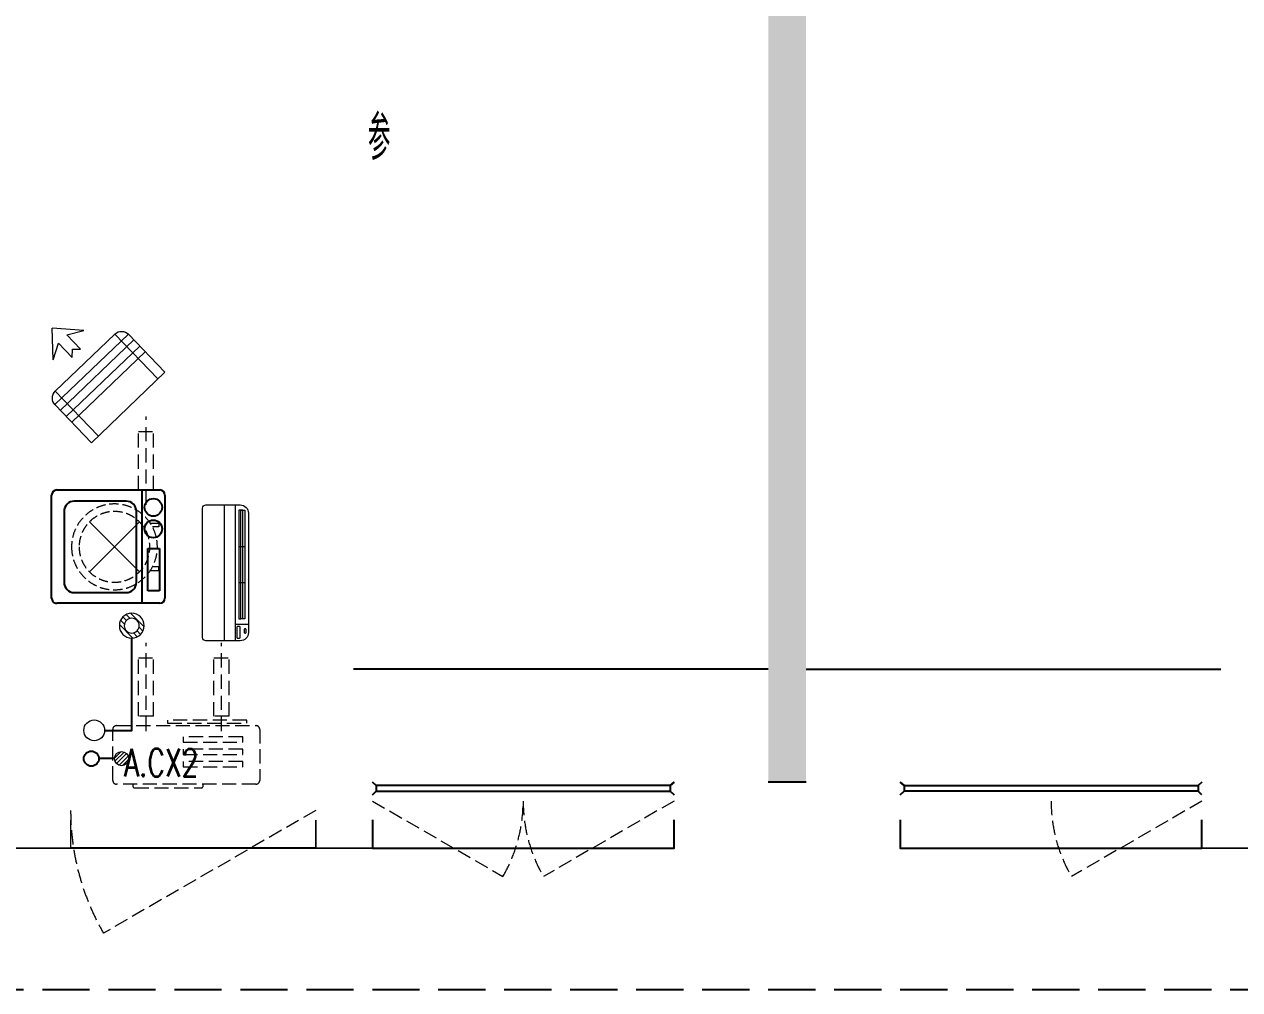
# Model space of a CAD drawing. Extents: x 3443499 to 7125205, y -1700016 to -264854.
# Drawn here: x 3556763 to 3563209, y -1020829 to -1015710 of the extents above; entities that cross this region are included whole.
import ezdxf

# ---------------------------------------------------------------- set-up
doc = ezdxf.new("R2010")
doc.units = 0
doc.header["$LTSCALE"] = 1000
doc.header["$MEASUREMENT"] = 0
for name, pattern in [('$1$DASH', [0.35, 0.25, -0.1]), ('DASH', [0.35, 0.25, -0.1]), ('HIDDEN', [0.375, 0.25, -0.125])]:
    doc.linetypes.add(name, pattern=pattern)
doc.layers.get('0').update_dxf_attribs({"linetype": 'CONTINUOUS'})
for name, color, linetype in [('!校对', 2, 'CONTINUOUS'), ('3-栏杆1', 252, 'CONTINUOUS'), ('3.5方案汇报，与郭总、侯月琴确定户型_t8$0$2020.03.04 -1安徽标准化洋房户型(UA）_t8_t8$0$看线', 154, 'CONTINUOUS'), ('LVTRY', 252, 'CONTINUOUS'), ('VPIPE-凝结', 150, 'CONTINUOUS'), ('保温', 6, 'CONTINUOUS'), ('卫生间', 6, 'CONTINUOUS'), ('看线', 185, 'CONTINUOUS')]:
    doc.layers.add(name, color=color, linetype=linetype)
for name, color, linetype, lineweight in [('EQUIP_地漏', 7, 'CONTINUOUS', 18), ('PUB_TEXT', 7, 'CONTINUOUS', 20), ('VPIPE-废水', 31, 'TG_F', 18), ('WINDOW', 146, 'CONTINUOUS', 20), ('平面-空调室内机', 176, 'CONTINUOUS', 9), ('平面-空调预留孔', 252, 'CONTINUOUS', 15), ('粉刷', 251, 'CONTINUOUS', 9)]:
    doc.layers.add(name, color=color, linetype=linetype, lineweight=lineweight)
doc.styles.add('_TCH_DIM', font='SIMPLEX', dxfattribs={"bigfont": 'GBCBIG'})
doc.styles.add('TG_LINETYPE', font='SIMPLEX', dxfattribs={"width": 0.8, "height": 3, "bigfont": 'HZTXT'})
doc.linetypes.add('TG_F', pattern='A,2,-0.3,["F",TG_LINETYPE,S=0.1,R=0,X=-0.23,Y=-0.15],0', length=2.3)

# ---------------------------------------------------------------- blocks, each defined once
blk = doc.blocks.new('RECTANG')
for p, q in [((1, 1), (0, 1)), ((0, 1), (0, 0)), ((1, 0), (1, 1)), ((0, 0), (1, 0))]:
    blk.add_line(p, q)
blk = doc.blocks.new('洗衣机')
at = {"layer": 'LVTRY'}
for p, q in [((3791567.4, 243472.1), (3791021, 243472.1)), ((3791116.5, 243472.1), (3791116.5, 242871.5)), ((3790993.7, 243444.5), (3790993.7, 242899.1)), ((3791199, 243412.7), (3791474.9, 243412.7)), ((3791594.6, 242899.1), (3791594.6, 243444.5)), ((3791145.1, 242982.5), (3791145.1, 243358)), ((3791528.8, 243358), (3791528.8, 242982.5)), ((3791474.9, 242927.8), (3791199, 242927.8)), ((3791021, 242871.5), (3791567.4, 242871.5))]:
    blk.add_line(p, q, dxfattribs=at)
at = {"layer": 'LVTRY', "extrusion": (0, 0, -1)}
for centre, major_axis, start_param, end_param in [((3791021, 243444.5), (0, 27.6), -1.570796, 0), ((3791567.4, 243444.5), (0, 27.6), 0, 1.570796), ((3791055.1, 243379.8), (0, 46.9), 3.141593, 9.424778), ((3791199, 243358), (0, 54.7), 4.712389, 6.283185), ((3791474.9, 243358), (0, 54.7), 0, 1.570796), ((3791055.1, 243265.7), (0, 46.9), 3.141593, 9.424778), ((3791199, 242982.5), (0, 54.7), 3.141593, 4.712389), ((3791474.9, 242982.5), (0, 54.7), 1.570796, 3.141593), ((3791021, 242899.1), (0, 27.6), 3.141593, 4.712389), ((3791567.4, 242899.1), (0, 27.6), 1.570796, 3.141593)]:
    blk.add_ellipse(centre, major_axis=major_axis, ratio=0.986385, start_param=start_param, end_param=end_param, dxfattribs=at)
at = {"layer": 'LVTRY', "xscale": 63.25620569481588, "yscale": 224.5369532744355, "zscale": 64.12934308941763, "rotation": 180}
blk.add_blockref('RECTANG', (3791085.2, 243162.4), dxfattribs=at)
blk = doc.blocks.new('$TwtSys$00000543')
at = {"color": 252}
for p, q in [((-93.6, -8.5), (8.5, 93.6)), ((-8.5, -93.6), (93.6, 8.5)), ((12.5, 55), (41.7, 84.2)), ((39.9, 39.9), (66.5, 66.5)), ((55, 12.5), (84.2, 41.7)), ((-84.2, -41.7), (-55, -12.5)), ((-66.5, -66.5), (-39.9, -39.9)), ((-41.7, -84.2), (-12.5, -55))]:
    blk.add_line(p, q, dxfattribs=at)
for radius in [94, 56.4]:
    blk.add_circle((0, 0), radius, dxfattribs=at)
blk = doc.blocks.new('dnfhfn')
at = {"color": 252, "linetype": '$1$DASH', "ltscale": 0.2}
for p, q in [((101.9, 462.7, 0), (121.9, 462.7, 0)), ((101.9, 417.2, 0), (101.9, 462.7, 0)), ((121.9, 462.7, 0), (121.9, 429, 0)), ((353.1, 462.7, 0), (333.1, 462.7, 0)), ((333.1, 462.7, 0), (333.1, 429, 0)), ((353.1, 417.2, 0), (353.1, 462.7, 0))]:
    blk.add_line(p, q, dxfattribs=at)
at = {"color": 252, "linetype": '$1$DASH', "ltscale": 0.2, "elevation": 0}
for points in [[(94.9, 360.1), (94.9, 360.1), (360.1, 94.9), (360.1, 94.9)], [(360.1, 360.1), (94.9, 94.9), (94.9, 94.9), (360.1, 360.1)]]:
    blk.add_lwpolyline(points, close=True, dxfattribs=at)
at = {"color": 252, "linetype": '$1$DASH', "ltscale": 0.2}
for radius in [227.5, 187.5]:
    blk.add_circle((227.5, 227.5, 0), radius, dxfattribs=at)
blk = doc.blocks.new('$TwtSys$00000141')
at = {"color": 1}
for p, q in [((-47.1, 3.8), (-5, 45.9)), ((-47.1, 3.8), (-5, 45.9)), ((-43.6, -17.5), (17.5, 43.6)), ((-43.6, -17.5), (17.5, 43.6)), ((-33.2, -33.2), (33.2, 33.2)), ((-33.2, -33.2), (33.2, 33.2)), ((-16.2, -43.5), (43.8, 16.4)), ((-16.2, -43.5), (43.8, 16.4)), ((5.7, -46.1), (46.1, -5.7)), ((5.7, -46.1), (46.1, -5.7))]:
    blk.add_line(p, q, dxfattribs=at)
blk.add_circle((0, 0), 47, dxfattribs=at)
blk.add_circle((0, 0), 47, dxfattribs=at)
blk = doc.blocks.new('fergve')
at = {"layer": '平面-空调预留孔', "color": 8, "linetype": 'DASH', "ltscale": 0.3}
for p, q in [((119062.7, 54987.6), (119062.7, 54977.6)), ((119435.6, 54977.6), (119435.6, 54987.6)), ((119072.7, 54967.6), (119425.6, 54967.6))]:
    blk.add_line(p, q, dxfattribs=at)
for points in [[(119666.7, 55326.8), (119246.8, 55326.8), (119246.8, 55311.6), (119666.7, 55311.6)], [(119645.5, 55239.2), (119330, 55239.2), (119330, 55210.2), (119645.5, 55210.2)], [(119645.5, 55173.4), (119330, 55173.4), (119330, 55144.4), (119645.5, 55144.4)], [(119645.5, 55107.6), (119330, 55107.6), (119330, 55078.6), (119645.5, 55078.6)]]:
    blk.add_lwpolyline(points, close=True, dxfattribs=at)
blk.add_lwpolyline([(119715.9, 54987.6), (118975.9, 54987.6, -0.414214), (118955.9, 55007.6), (118955.9, 55277.6, -0.414214), (118975.9, 55297.6), (119715.9, 55297.6, -0.414214), (119735.9, 55277.6), (119735.9, 55007.6, -0.414214)], format="xyb", close=True, dxfattribs=at)
for centre, start, end in [((119072.7, 54977.6), 180, 270), ((119425.6, 54977.6), 270, 0)]:
    blk.add_arc(centre, 10, start, end, dxfattribs=at)
at = {"layer": '平面-空调预留孔', "color": 8, "linetype": 'DASH', "ltscale": 0.3, "style": '_TCH_DIM', "width": 0.705882}
blk.add_text('A.CX2', height=146.88, dxfattribs=at).set_placement((119015.3, 55027.3))
blk = doc.blocks.new('dasdasf1sa2f31as32f')
at = {"color": 8}
for p, q in [((-116, 585.6), (43.3, 640.5)), ((-22.8, 585.5), (-116, 585.6)), ((-22.8, 585.5), (-73.4, 493.2)), ((82.7, 476.6), (43.3, 640.5)), ((-269.8, 524.3), (-427.7, 236.5)), ((-269.8, 524.3), (113.7, 314)), ((32.4, 555.1), (-18.1, 462.9)), ((82.7, 476.6), (32.4, 555.1)), ((-473.5, 259.7), (-339.5, 504)), ((114.7, 208.4), (-359.1, 468.2)), ((134.6, 245.5), (-338.8, 505.1)), ((-31.3, 504.4), (-73.4, 493.2)), ((-18.1, 462.9), (-31.3, 504.4)), ((72.3, 131.9), (-401.1, 391.6)), ((92.6, 168.8), (-380.9, 428.5)), ((0, 0), (-473.5, 259.7)), ((113.7, 314), (-44.2, 26.2)), ((134, 244.4), (0, 0))]:
    blk.add_line(p, q, dxfattribs=at)
for centre, start, end in [((-294.5, 479.4), 61.25933, 151.25933), ((89, 269), 331.25933, 61.25933)]:
    blk.add_arc(centre, 51.3, start, end, dxfattribs=at)
blk = doc.blocks.new('dongkong')
at = {"layer": '平面-空调预留孔', "color": 8, "linetype": 'HIDDEN', "ltscale": 0.3}
for p, q in [((-603796, 210899.9), (-603796, 210431.5)), ((-603836, 210821), (-603836, 210510.8)), ((-603836, 210821), (-603756, 210821)), ((-603756, 210821), (-603756, 210510.8))]:
    blk.add_line(p, q, dxfattribs=at)
blk.add_lwpolyline([(-603756, 210510.8), (-603836, 210510.8)], dxfattribs=at)
blk = doc.blocks.new('A$C001338C2')
at = {"color": 8}
for p, q in [((0, 248.6), (0, 22)), ((845, 303.6), (55, 303.6)), ((109.1, 214.8), (109.1, 303.6)), ((900, 22), (900, 248.6)), ((22, 0), (878, 0))]:
    blk.add_line(p, q, dxfattribs=at)
at = {"color": 8, "lineweight": 5}
for p, q in [((864.6, 278.7), (144.5, 278.7)), ((144.5, 278.7), (144.5, 265.8)), ((387, 278.7), (144.5, 278.7)), ((144.5, 278.7), (144.5, 252.9)), ((144.5, 265.8), (864.6, 265.8)), ((144.5, 239.9), (144.5, 252.9)), ((144.5, 252.9), (864.6, 252.9)), ((387, 239.9), (387, 278.7)), ((864.6, 278.7), (622, 278.7)), ((622, 278.7), (622, 239.9)), ((864.6, 252.9), (864.6, 278.7)), ((864.6, 265.8), (864.6, 239.9)), ((900, 214.8), (0, 214.8)), ((864.6, 239.9), (144.5, 239.9)), ((622, 239.9), (387, 239.9)), ((900, 143.2), (0, 143.2))]:
    blk.add_line(p, q, dxfattribs=at)
at = {"color": 8}
for points in [[(89.2, 226.4), (22.2, 226.4, -0.414214), (16.7, 231.9), (16.7, 243.1, -0.414214), (22.2, 248.6), (89.2, 248.6, -0.414214), (94.7, 243.1), (94.7, 231.9, -0.414214)], [(73.1, 275), (56.8, 275, -0.414214), (51.3, 280.5), (51.3, 283.4, -0.414214), (56.8, 288.9), (73.1, 288.9, -0.414214), (78.6, 283.4), (78.6, 280.5, -0.414214)]]:
    blk.add_lwpolyline(points, format="xyb", close=True, dxfattribs=at)
for centre, radius, start, end in [((55, 248.6), 55, 90, 180), ((845, 248.6), 55, 360, 90), ((22, 22), 22, 180, 270), ((878, 22), 22, 270, 360)]:
    blk.add_arc(centre, radius, start, end, dxfattribs=at)
blk = doc.blocks.new('A$C263B1184')
at = {"layer": '保温', "linetype": 'Continuous', "ltscale": 10}
h = blk.add_hatch(dxfattribs=at)
h.set_pattern_fill('HEX', color=251, scale=10, angle=90, style=0)
h.set_pattern_definition([(90, (-503782.47, -516048.461), (-16.49778, 1e-15), [9.525, -19.05]), (210, (-503782.47, -516048.461), (8.24889, -14.2874966), [9.525, -19.05]), (150, (-503782.47, -516038.936), (-8.24889, -14.2874966), [9.525, -19.05])])
h.paths.add_polyline_path([(0.1, 0), (200.1, 0), (200.1, 4100), (0.1, 4100)])
at = {"layer": '保温', "color": 251, "linetype": 'ByBlock', "ltscale": 10}
blk.add_line((0, 0), (200, 0), dxfattribs=at)
blk = doc.blocks.new('HFGHFHF')
at = {"layer": '卫生间', "color": 252, "linetype": 'DASH'}
blk.add_lwpolyline([(282616.8, 689157.2), (280916.6, 689157.2), (280916.6, 684657.2), (280916.6, 684657.2), (280916.6, 684357.2), (272916.6, 684357.2), (272916.6, 683357.2), (271116.6, 683357.2), (271116.6, 673357.2), (273766.6, 673357.2), (273766.6, 672157.2), (297866.6, 672157.2), (297866.6, 673357.2), (299516.6, 673357.2)], dxfattribs=at)
blk = doc.blocks.new('A$C74FB3979')
at = {"color": 252, "const_width": 8}
for points in [[(36999.8, -343.4), (36999.8, -493.4), (37299.8, -493.4), (37299.8, -343.4)], [(38599.8, -343.4), (38599.8, -493.4), (38899.8, -493.4), (38899.8, -343.4)], [(43599.8, -343.4), (43599.8, -493.4), (43299.8, -493.4), (43299.8, -343.4)]]:
    blk.add_lwpolyline(points, dxfattribs=at)
at = {"layer": '3-栏杆1', "color": 252}
for p, q in [((38920.1, -161.2), (38899.8, -143.4)), ((38899.8, -143.4), (38920.1, -161.2)), ((38899.8, -210.3), (38920.1, -190.5)), ((40479.5, -161.3), (38920.1, -161.2)), ((38920.1, -161.2), (38920.1, -190.5)), ((38920.1, -190.5), (40479.5, -190.6)), ((40479.5, -161.2), (40499.8, -143.4)), ((40499.8, -143.4), (40479.5, -161.2)), ((40479.5, -161.2), (40479.5, -190.5)), ((40479.5, -190.5), (40499.8, -210.3)), ((40499.8, -210.3), (40479.5, -190.5)), ((41720.1, -161.2), (41699.8, -143.4)), ((41699.8, -143.4), (41720.1, -161.2)), ((41720.1, -190.5), (41699.8, -210.3)), ((41699.8, -210.3), (41720.1, -190.5)), ((41720.1, -161.3), (43279.5, -161.2)), ((41720.1, -161.2), (41720.1, -190.5)), ((43279.5, -190.5), (41720.1, -190.6)), ((43279.5, -161.2), (43299.8, -143.4)), ((43299.8, -143.4), (43279.5, -161.2)), ((43279.5, -161.2), (43279.5, -190.5)), ((43299.8, -210.3), (43279.5, -190.5))]:
    blk.add_line(p, q, dxfattribs=at)
at = {"layer": '3.5方案汇报，与郭总、侯月琴确定户型_t8$0$2020.03.04 -1安徽标准化洋房户型(UA）_t8_t8$0$看线', "color": 252, "ltscale": 10}
for p, q in [((40999.8, 456.6), (38799.8, 456.6)), ((41199.8, 456.6), (43399.8, 456.6))]:
    blk.add_line(p, q, dxfattribs=at)
at = {"layer": 'VPIPE-凝结', "color": 252, "ltscale": 0.1}
for points in [[(37479.8, 131.6), (37623.9, 131.6), (37623.9, 620.8)], [(37532.2, -18.4), (37449.8, -18.4)]]:
    blk.add_lwpolyline(points, dxfattribs=at)
at = {"layer": 'VPIPE-凝结', "color": 252}
blk.add_circle((37409.8, -18.4), 40, dxfattribs=at)
at = {"layer": 'VPIPE-废水', "color": 252}
blk.add_circle((37424.8, 131.6), 55, dxfattribs=at)
at = {"layer": 'WINDOW', "color": 252, "linetype": 'DASH', "ltscale": 0.3}
for points in [[(38899.8, -243.4), (39592.6, -643.4, 0.131652), (39699.8, -243.4)], [(40499.8, -243.4), (39807, -643.4, -0.131652), (39699.8, -243.4)], [(43299.8, -243.4), (42607, -643.4, -0.131652), (42499.8, -243.4)], [(38599.8, -293.4), (37474, -943.4, -0.131652), (37299.8, -293.4)]]:
    blk.add_lwpolyline(points, format="xyb", dxfattribs=at)
at = {"layer": '看线', "color": 252, "ltscale": 0.5}
for points in [[(38899.8, -343.4), (38899.8, -493.4), (40499.8, -493.4), (40499.8, -343.4)], [(41699.8, -343.4), (41699.8, -493.4), (43299.8, -493.4), (43299.8, -343.4)], [(38599.8, -493.4), (37299.8, -493.4)]]:
    blk.add_lwpolyline(points, dxfattribs=at)
at = {"color": 252, "xscale": -1}
for name, p in [('HFGHFHF', (326916.4, -673400.6)), ('A$C263B1184', (41199.8, -143.4))]:
    blk.add_blockref(name, p, dxfattribs=at)
at = {"layer": 'EQUIP_地漏', "color": 252, "xscale": -0.7000000000000001, "yscale": 0.7000000000000001, "zscale": 0.7}
blk.add_blockref('$TwtSys$00000543', (37623.9, 686.6), dxfattribs=at)
at = {"layer": 'EQUIP_地漏', "color": 252, "xscale": -0.8, "yscale": -0.8, "zscale": 0.8, "rotation": 180}
blk.add_blockref('$TwtSys$00000141', (37569.8, -18.4), dxfattribs=at)
at = {"layer": '平面-空调室内机', "color": 252, "ltscale": 0.3, "rotation": 180}
for p in [(-566096.3, 212227.3), (-566096.3, 211027.4), (-565696.2, 211027.4)]:
    blk.add_blockref('dongkong', p, dxfattribs=at)
at = {"layer": '平面-空调预留孔', "color": 252, "xscale": -1}
for name, p, rotation in [('dasdasf1sa2f31as32f', (37409.6, 1656.6), 15.00000000331026), ('dnfhfn', (37304.7, 876.9, 0), 270)]:
    blk.add_blockref(name, p, dxfattribs=dict(at, rotation=rotation))
at = {"layer": '平面-空调预留孔', "color": 252, "xscale": -0.800000000046565, "yscale": 0.800000000046565, "zscale": 0.800000000046565, "rotation": 269.9999997665698}
blk.add_blockref('A$C001338C2', (37999.9, 606.6), dxfattribs=at)
at = {"layer": '平面-空调预留孔', "color": 252}
blk.add_blockref('fergve', (-81433.2, -55141.1), dxfattribs=at)
at = {"layer": '粉刷', "color": 252, "xscale": -1}
blk.add_blockref('洗衣机', (3828793.6, -242065.8), dxfattribs=at)
at = {"layer": 'PUB_TEXT', "color": 252, "style": '_TCH_DIM', "width": 0.7}
blk.add_text('参', height=236.3, dxfattribs=at).set_placement((38876.5, 3156.1))

msp = doc.modelspace()

# ---------------------------------------------------------------- block references
at = {"layer": '!校对'}
msp.add_blockref('A$C74FB3979', (3519709.3, -1019585.3), dxfattribs=at)

doc.saveas('drawing.dxf')
